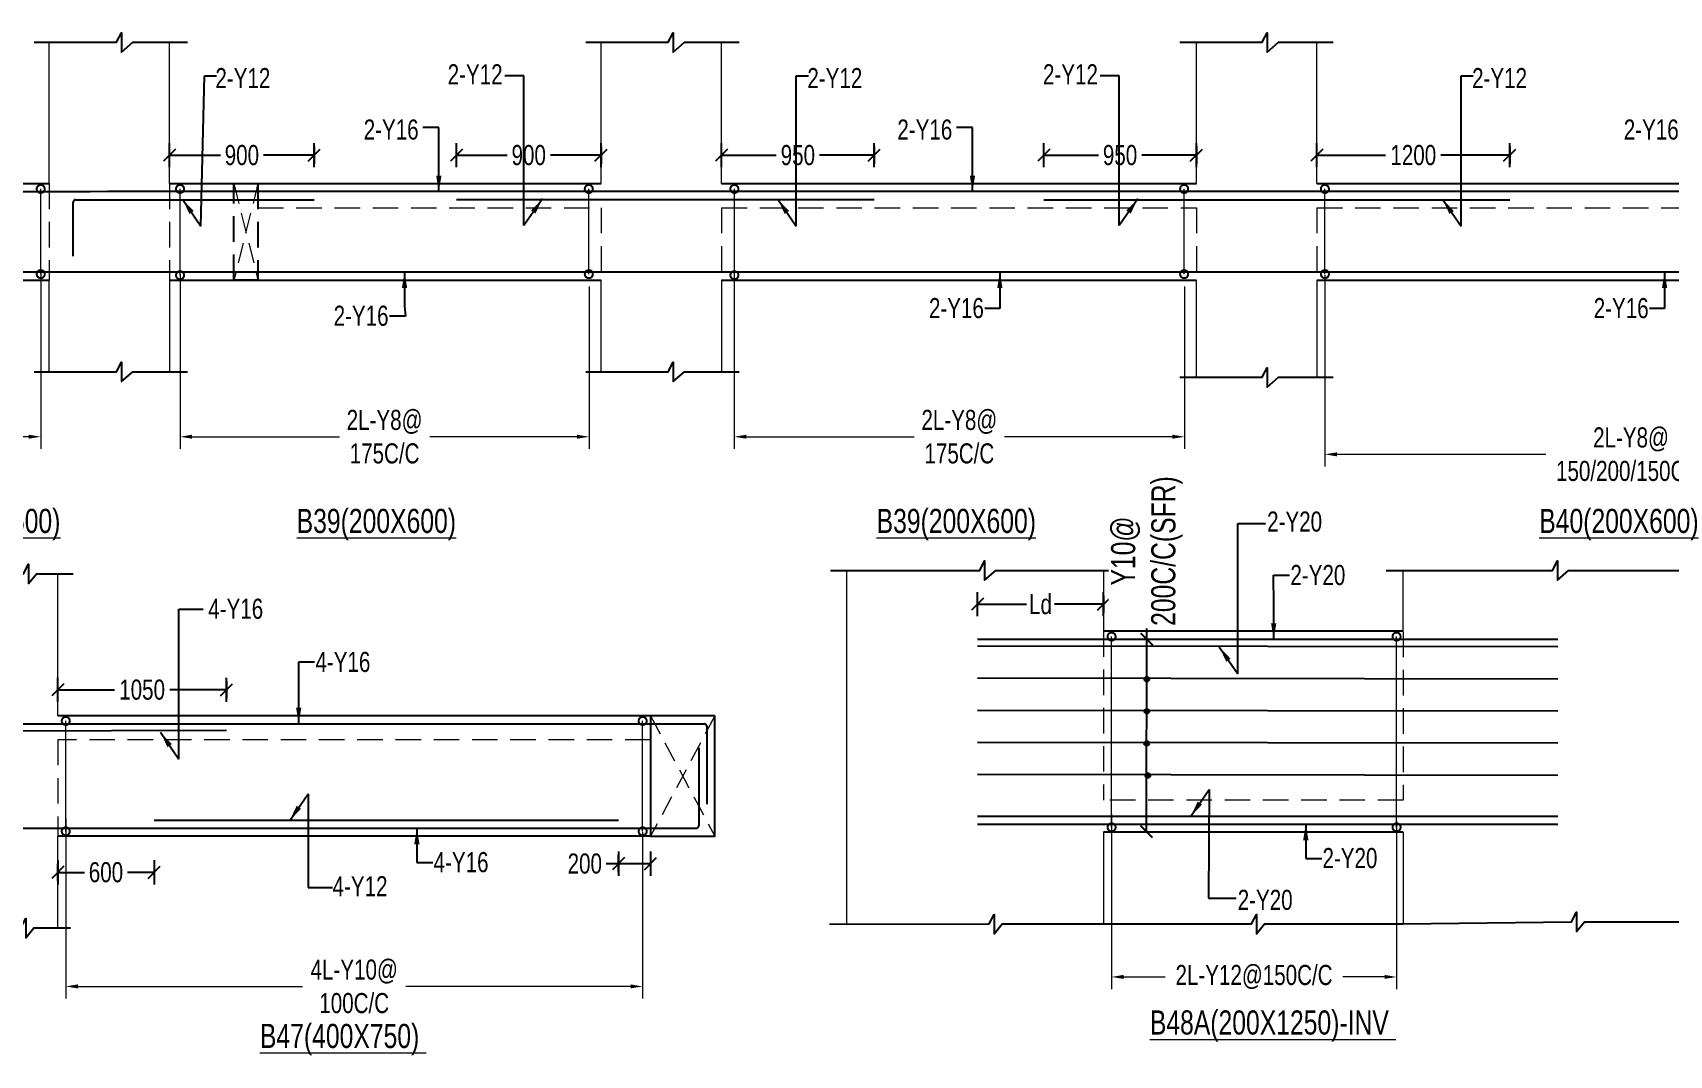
# Model space of a CAD drawing. Header units: millimetres. Extents: x 39642 to 122100, y 15829 to 56435.
# Drawn here: x 58030 to 68215, y 23231 to 29593 of the extents above; entities that cross this region are included whole.
import ezdxf

# ---------------------------------------------------------------- set-up
doc = ezdxf.new("R2010")
doc.units = ezdxf.units.MM
for name, pattern in [('CONTINOUS', [0]), ('CONTINU', [0]), ('HIDDEN', [9.525, 6.35, -3.175])]:
    doc.linetypes.add(name, pattern=pattern)
for name, color, linetype in [('-S-ARROW', 253, 'Continuous'), ('-S-DIM', 251, 'Continuous'), ('-S-MISC', 8, 'Continuous'), ('-STR-BEAM', 7, 'CONTINU'), ('-STR-REINF', 3, 'Continuous'), ('-STR-TEXT', 6, 'Continuous'), ('S- Structural', 5, 'Continuous'), ('S-TIES', 3, 'Continuous'), ('ST-HATCH', 251, 'Continuous')]:
    doc.layers.add(name, color=color, linetype=linetype)
for name, color, linetype, lineweight in [('-S-STIRUP', 11, 'Continuous', 9), ('-STR-COLUMN', 5, 'HIDDEN', 13), ('-STR-RF-DIM', 252, 'CONTINOUS', 20), ('S-BEAM-IDEN', 2, 'Continuous', 9), ('SEC TEXT', 9, 'Continuous', 18), ('SLAB LINE', 254, 'HIDDEN', 20)]:
    doc.layers.add(name, color=color, linetype=linetype, lineweight=lineweight)
doc.styles.add('BEAM-LS', font='romans.shx', dxfattribs={"width": 0.8})
doc.styles.add('Dim.s & Anno.(Misc.)', font='ARIALN.TTF')
doc.styles.add('EL', font='swisscl.ttf')
doc.styles.add('SOBHA', font='swisscl.ttf')
doc.styles.add('sobha.sed', font='swisscl.ttf')
doc.dimstyles.new('A-GFC-75', dxfattribs={"dimtxt": 150, "dimasz": 75, "dimexe": 75, "dimexo": 0, "dimgap": 0, "dimtad": 0, "dimdec": 0, "dimzin": 1, "dimdsep": 46, "dimtxsty": 'Dim.s & Anno.(Misc.)', "dimblk": 'ARCHTICK', "dimcen": 0, "dimdle": 75, "dimclrd": 8, "dimclre": 8, "dimclrt": 6, "dimazin": 2, "dimtfac": 1, "dimtdec": 0, "dimtmove": 0, "dimatfit": 3, "dimfxl": 1, "dimtfill": 1, "dimtolj": 1, "dimlwd": -1, "dimlwe": 9, "dimarcsym": 0})
doc.dimstyles.new('S-50', dxfattribs={"dimscale": 50, "dimtxt": 2.5, "dimasz": 1.25, "dimexe": 1, "dimexo": 1, "dimgap": 0.5, "dimtad": 1, "dimdec": 0, "dimrnd": 0.0005, "dimzin": 0, "dimdsep": 46, "dimtxsty": 'EL', "dimblk": 'ARCHTICK', "dimcen": 0.09, "dimdle": 1.5, "dimclrd": 251, "dimclre": 251, "dimclrt": 6, "dimadec": 0, "dimazin": 0, "dimtfac": 1, "dimtdec": 0, "dimtofl": 0, "dimtmove": 0, "dimatfit": 3, "dimfxl": 2, "dimtolj": 1, "dimtzin": 0, "dimlwd": -1, "dimlwe": -1, "dimarcsym": 0})
doc.dimstyles.new('S-DIM50', dxfattribs={"dimscale": 50, "dimtxt": 2.5, "dimasz": 1.5, "dimexe": 1.5, "dimexo": 1, "dimgap": 0.5, "dimtad": 0, "dimdec": 0, "dimzin": 0, "dimdsep": 46, "dimtxsty": 'SOBHA', "dimcen": 0.09, "dimclrd": 256, "dimclre": 256, "dimclrt": 6, "dimadec": 5, "dimazin": 0, "dimtfac": 1, "dimtdec": 0, "dimtofl": 0, "dimtmove": 0, "dimatfit": 3, "dimfxl": 0.18, "dimtolj": 1, "dimtzin": 0, "dimlwd": -1, "dimlwe": -1, "dimarcsym": 0})
doc.dimstyles.new('STIRUP', dxfattribs={"dimscale": 50, "dimtxt": 2.5, "dimasz": 2.2, "dimexe": 0, "dimexo": 0, "dimgap": 0.5, "dimtad": 0, "dimdec": 0, "dimzin": 0, "dimdsep": 46, "dimtxsty": 'BEAM-LS', "dimblk": 'DOTSMALL', "dimcen": 0.09, "dimclrd": 256, "dimclre": 256, "dimclrt": 256, "dimadec": 5, "dimazin": 0, "dimtfac": 1, "dimtdec": 0, "dimtofl": 0, "dimtmove": 0, "dimatfit": 3, "dimldrblk": 'DOTSMALL', "dimfxl": 0, "dimfxlon": 1, "dimtolj": 1, "dimtzin": 0, "dimlwd": -1, "dimlwe": -1, "dimarcsym": 0})

# ---------------------------------------------------------------- blocks, each defined once
blk = doc.blocks.new('_Oblique')
at = {"color": 0, "linetype": 'ByBlock', "lineweight": -2}
for p, q in [((-0.5, -0.5), (0.5, 0.5)), ((0, 0.71), (0, -0.71))]:
    blk.add_line(p, q, dxfattribs=at)
blk = doc.blocks.new('*D199')
at = {"layer": '-S-DIM', "transparency": 16777216}
for p, q in [((66022, 28756), (66022, 28906)), ((66022, 28831), (66450, 28831)), ((67222, 28831), (66794, 28831)), ((67222, 28756), (67222, 28906))]:
    blk.add_line(p, q, dxfattribs=at)
at = {"layer": '-S-DIM', "transparency": 16777216, "xscale": 75, "yscale": 75, "zscale": 75, "rotation": 180}
blk.add_blockref('_Oblique', (66022, 28831), dxfattribs=at)
at = {"layer": '-S-DIM', "transparency": 16777216, "xscale": 75, "yscale": 75, "zscale": 75}
blk.add_blockref('_Oblique', (67222, 28831), dxfattribs=at)
at = {"layer": '-S-DIM', "color": 6, "transparency": 16777216, "insert": (66622, 28831), "char_height": 125, "attachment_point": 5, "style": 'SOBHA'}
blk.add_mtext('\\A1;1200', dxfattribs=at)
blk = doc.blocks.new('_ArchTick')
at = {"color": 0, "linetype": 'ByBlock', "const_width": 0.15}
blk.add_lwpolyline([(-0.5, -0.5), (0.5, 0.5)], dxfattribs=at)
blk = doc.blocks.new('*D200')
at = {"layer": '-STR-RF-DIM', "transparency": 16777216}
for p, q in [((66072, 28085), (66072, 26895)), ((69882, 28091), (69882, 26895)), ((66147, 26970), (67447, 26970)), ((69807, 26970), (68507, 26970))]:
    blk.add_line(p, q, dxfattribs=at)
for points in [[(66147, 26982), (66147, 26957), (66072, 26970)], [(69807, 26982), (69807, 26957), (69882, 26970)]]:
    blk.add_solid(points, dxfattribs=at)
at = {"layer": '-STR-RF-DIM', "color": 6, "transparency": 16777216, "insert": (67977, 26970), "char_height": 125, "attachment_point": 5, "style": 'SOBHA'}
blk.add_mtext('\\A1;2L-Y8@\\P150/200/150C/C', dxfattribs=at)
blk = doc.blocks.new('*D201')
at = {"layer": '-S-DIM', "transparency": 16777216}
for p, q in [((64322, 28756), (64322, 28906)), ((64322, 28831), (64663, 28831)), ((65272, 28831), (64932, 28831)), ((65272, 28756), (65272, 28906))]:
    blk.add_line(p, q, dxfattribs=at)
at = {"layer": '-S-DIM', "transparency": 16777216, "xscale": 75, "yscale": 75, "zscale": 75, "rotation": 180}
blk.add_blockref('_Oblique', (64322, 28831), dxfattribs=at)
at = {"layer": '-S-DIM', "transparency": 16777216, "xscale": 75, "yscale": 75, "zscale": 75}
blk.add_blockref('_Oblique', (65272, 28831), dxfattribs=at)
at = {"layer": '-S-DIM', "color": 6, "transparency": 16777216, "insert": (64797, 28831), "char_height": 125, "attachment_point": 5, "style": 'SOBHA'}
blk.add_mtext('\\A1;950', dxfattribs=at)
blk = doc.blocks.new('*D202')
at = {"layer": '-S-DIM', "transparency": 16777216}
for p, q in [((62317, 28756), (62317, 28906)), ((62317, 28831), (62658, 28831)), ((63267, 28831), (62926, 28831)), ((63267, 28756), (63267, 28906))]:
    blk.add_line(p, q, dxfattribs=at)
at = {"layer": '-S-DIM', "transparency": 16777216, "xscale": 75, "yscale": 75, "zscale": 75, "rotation": 180}
blk.add_blockref('_Oblique', (62317, 28831), dxfattribs=at)
at = {"layer": '-S-DIM', "transparency": 16777216, "xscale": 75, "yscale": 75, "zscale": 75}
blk.add_blockref('_Oblique', (63267, 28831), dxfattribs=at)
at = {"layer": '-S-DIM', "color": 6, "transparency": 16777216, "insert": (62792, 28831), "char_height": 125, "attachment_point": 5, "style": 'SOBHA'}
blk.add_mtext('\\A1;950', dxfattribs=at)
blk = doc.blocks.new('_DotSmall')
at = {"color": 0, "linetype": 'ByBlock', "const_width": 0.5}
blk.add_lwpolyline([(-0.0625, 0, 1), (0.0625, 0, 1)], format="xyb", close=True, dxfattribs=at)
blk = doc.blocks.new('*D203')
at = {"layer": '-S-STIRUP', "ltscale": 100, "transparency": 16777216}
blk.add_line((62397, 28084), (62397, 28621), dxfattribs=at)
at = {"layer": '-S-STIRUP', "linetype": 'CONTINU', "ltscale": 100, "transparency": 16777216, "xscale": 100, "yscale": 100, "zscale": 100}
for p, rotation in [((62397, 28621), 90), ((62397, 28084), 270)]:
    blk.add_blockref('_DotSmall', p, dxfattribs=dict(at, rotation=rotation))
blk = doc.blocks.new('*D204')
at = {"layer": '-S-STIRUP', "ltscale": 100, "transparency": 16777216}
blk.add_line((65196, 28091), (65196, 28621), dxfattribs=at)
at = {"layer": '-S-STIRUP', "linetype": 'CONTINU', "ltscale": 100, "transparency": 16777216, "xscale": 100, "yscale": 100, "zscale": 100}
for p, rotation in [((65196, 28621), 90), ((65196, 28091), 270)]:
    blk.add_blockref('_DotSmall', p, dxfattribs=dict(at, rotation=rotation))
blk = doc.blocks.new('*D205')
at = {"layer": '-STR-RF-DIM', "transparency": 16777216}
for p, q in [((62396, 28091), (62396, 27004)), ((65198, 28015), (65198, 27004)), ((62471, 27079), (63515, 27079)), ((65123, 27079), (64078, 27079))]:
    blk.add_line(p, q, dxfattribs=at)
for points in [[(62471, 27092), (62471, 27067), (62396, 27079)], [(65123, 27092), (65123, 27067), (65198, 27079)]]:
    blk.add_solid(points, dxfattribs=at)
at = {"layer": '-STR-RF-DIM', "color": 6, "transparency": 16777216, "insert": (63797, 27079), "char_height": 125, "attachment_point": 5, "style": 'SOBHA'}
blk.add_mtext('\\A1;2L-Y8@\\P175C/C', dxfattribs=at)
blk = doc.blocks.new('*D206')
at = {"layer": '-S-DIM', "transparency": 16777216}
for p, q in [((60667, 28756), (60667, 28906)), ((60667, 28831), (60983, 28831)), ((61567, 28831), (61252, 28831)), ((61567, 28756), (61567, 28906))]:
    blk.add_line(p, q, dxfattribs=at)
at = {"layer": '-S-DIM', "transparency": 16777216, "xscale": 75, "yscale": 75, "zscale": 75, "rotation": 180}
blk.add_blockref('_Oblique', (60667, 28831), dxfattribs=at)
at = {"layer": '-S-DIM', "transparency": 16777216, "xscale": 75, "yscale": 75, "zscale": 75}
blk.add_blockref('_Oblique', (61567, 28831), dxfattribs=at)
at = {"layer": '-S-DIM', "color": 6, "transparency": 16777216, "insert": (61117, 28831), "char_height": 125, "attachment_point": 5, "style": 'SOBHA'}
blk.add_mtext('\\A1;900', dxfattribs=at)
blk = doc.blocks.new('*D207')
at = {"layer": '-S-STIRUP', "ltscale": 100, "transparency": 16777216}
blk.add_line((58947, 28084), (58947, 28621), dxfattribs=at)
at = {"layer": '-S-STIRUP', "linetype": 'CONTINU', "ltscale": 100, "transparency": 16777216, "xscale": 100, "yscale": 100, "zscale": 100}
for p, rotation in [((58947, 28621), 90), ((58947, 28084), 270)]:
    blk.add_blockref('_DotSmall', p, dxfattribs=dict(at, rotation=rotation))
blk = doc.blocks.new('*D208')
at = {"layer": '-S-STIRUP', "ltscale": 100, "transparency": 16777216}
blk.add_line((61491, 28091), (61491, 28621), dxfattribs=at)
at = {"layer": '-S-STIRUP', "linetype": 'CONTINU', "ltscale": 100, "transparency": 16777216, "xscale": 100, "yscale": 100, "zscale": 100}
for p, rotation in [((61491, 28621), 90), ((61491, 28091), 270)]:
    blk.add_blockref('_DotSmall', p, dxfattribs=dict(at, rotation=rotation))
blk = doc.blocks.new('*D209')
at = {"layer": '-STR-RF-DIM', "transparency": 16777216}
for p, q in [((58947, 28091), (58947, 27004)), ((61493, 28015), (61493, 27004)), ((59022, 27079), (59939, 27079)), ((61418, 27079), (60502, 27079))]:
    blk.add_line(p, q, dxfattribs=at)
for points in [[(59022, 27092), (59022, 27067), (58947, 27079)], [(61418, 27092), (61418, 27067), (61493, 27079)]]:
    blk.add_solid(points, dxfattribs=at)
at = {"layer": '-STR-RF-DIM', "color": 6, "transparency": 16777216, "insert": (60220, 27079), "char_height": 125, "attachment_point": 5, "style": 'SOBHA'}
blk.add_mtext('\\A1;2L-Y8@\\P175C/C', dxfattribs=at)
blk = doc.blocks.new('*D210')
at = {"layer": '-S-DIM', "transparency": 16777216}
for p, q in [((58882, 28756), (58882, 28906)), ((58882, 28831), (59198, 28831)), ((59782, 28831), (59466, 28831)), ((59782, 28756), (59782, 28906))]:
    blk.add_line(p, q, dxfattribs=at)
at = {"layer": '-S-DIM', "transparency": 16777216, "xscale": 75, "yscale": 75, "zscale": 75, "rotation": 180}
blk.add_blockref('_Oblique', (58882, 28831), dxfattribs=at)
at = {"layer": '-S-DIM', "transparency": 16777216, "xscale": 75, "yscale": 75, "zscale": 75}
blk.add_blockref('_Oblique', (59782, 28831), dxfattribs=at)
at = {"layer": '-S-DIM', "color": 6, "transparency": 16777216, "insert": (59332, 28831), "char_height": 125, "attachment_point": 5, "style": 'SOBHA'}
blk.add_mtext('\\A1;900', dxfattribs=at)
blk = doc.blocks.new('*D214')
at = {"layer": '-S-STIRUP', "ltscale": 100, "transparency": 16777216}
blk.add_line((58080, 28091), (58080, 28621), dxfattribs=at)
at = {"layer": '-S-STIRUP', "linetype": 'CONTINU', "ltscale": 100, "transparency": 16777216, "xscale": 100, "yscale": 100, "zscale": 100}
for p, rotation in [((58080, 28621), 90), ((58080, 28091), 270)]:
    blk.add_blockref('_DotSmall', p, dxfattribs=dict(at, rotation=rotation))
blk = doc.blocks.new('*D216')
at = {"layer": '-STR-RF-DIM', "transparency": 16777216}
for p, q in [((57824, 28104), (57824, 27004)), ((58080, 28104), (58080, 27004)), ((57824, 27079), (57541, 27079)), ((58005, 27079), (57899, 27079))]:
    blk.add_line(p, q, dxfattribs=at)
for points in [[(57899, 27092), (57899, 27067), (57824, 27079)], [(58005, 27092), (58005, 27067), (58080, 27079)]]:
    blk.add_solid(points, dxfattribs=at)
at = {"layer": '-STR-RF-DIM', "color": 6, "transparency": 16777216, "insert": (57260, 27079), "char_height": 125, "attachment_point": 5, "style": 'SOBHA'}
blk.add_mtext('\\A1;2L-Y8@\\P100C/C', dxfattribs=at)
blk = doc.blocks.new('*D218')
at = {"layer": '-S-STIRUP', "ltscale": 100, "transparency": 16777216}
blk.add_line((66072, 28091), (66072, 28621), dxfattribs=at)
at = {"layer": '-S-STIRUP', "linetype": 'CONTINU', "ltscale": 100, "transparency": 16777216, "xscale": 100, "yscale": 100, "zscale": 100}
for p, rotation in [((66072, 28621), 90), ((66072, 28091), 270)]:
    blk.add_blockref('_DotSmall', p, dxfattribs=dict(at, rotation=rotation))
blk = doc.blocks.new('*D229')
at = {"layer": '-S-DIM', "transparency": 16777216}
for p, q in [((58186, 25430), (58186, 25580)), ((59236, 25430), (59236, 25580)), ((58186, 25505), (58539, 25505)), ((59236, 25505), (58883, 25505))]:
    blk.add_line(p, q, dxfattribs=at)
at = {"layer": '-S-DIM', "transparency": 16777216, "xscale": 75, "yscale": 75, "zscale": 75, "rotation": 180}
blk.add_blockref('_Oblique', (58186, 25505), dxfattribs=at)
at = {"layer": '-S-DIM', "transparency": 16777216, "xscale": 75, "yscale": 75, "zscale": 75}
blk.add_blockref('_Oblique', (59236, 25505), dxfattribs=at)
at = {"layer": '-S-DIM', "color": 6, "transparency": 16777216, "insert": (58711, 25505), "char_height": 125, "attachment_point": 5, "style": 'SOBHA'}
blk.add_mtext('\\A1;1050', dxfattribs=at)
blk = doc.blocks.new('*D230')
at = {"layer": '-S-STIRUP', "ltscale": 100, "transparency": 16777216}
blk.add_line((58236, 24624), (58236, 25311), dxfattribs=at)
at = {"layer": '-S-STIRUP', "linetype": 'CONTINU', "ltscale": 100, "transparency": 16777216, "xscale": 100, "yscale": 100, "zscale": 100}
for p, rotation in [((58236, 25311), 90), ((58236, 24624), 270)]:
    blk.add_blockref('_DotSmall', p, dxfattribs=dict(at, rotation=rotation))
blk = doc.blocks.new('*D231')
at = {"layer": '-STR-RF-DIM', "transparency": 16777216}
for p, q in [((58236, 24705), (58236, 23584)), ((61826, 24618), (61826, 23584)), ((58311, 23659), (59709, 23659)), ((61751, 23659), (60352, 23659))]:
    blk.add_line(p, q, dxfattribs=at)
for points in [[(58311, 23672), (58311, 23647), (58236, 23659)], [(61751, 23672), (61751, 23647), (61826, 23659)]]:
    blk.add_solid(points, dxfattribs=at)
at = {"layer": '-STR-RF-DIM', "color": 6, "transparency": 16777216, "insert": (60031, 23659), "char_height": 125, "attachment_point": 5, "style": 'SOBHA'}
blk.add_mtext('\\A1;4L-Y10@\\P100C/C', dxfattribs=at)
blk = doc.blocks.new('*D232')
at = {"layer": '-S-STIRUP', "ltscale": 100, "transparency": 16777216}
blk.add_line((61826, 24624), (61826, 25311), dxfattribs=at)
at = {"layer": '-S-STIRUP', "linetype": 'CONTINU', "ltscale": 100, "transparency": 16777216, "xscale": 100, "yscale": 100, "zscale": 100}
for p, rotation in [((61826, 25311), 90), ((61826, 24624), 270)]:
    blk.add_blockref('_DotSmall', p, dxfattribs=dict(at, rotation=rotation))
blk = doc.blocks.new('*D235')
at = {"layer": '-S-DIM', "transparency": 16777216}
for p, q in [((58186, 24444), (58186, 24294)), ((58786, 24444), (58786, 24294)), ((58186, 24369), (58352, 24369)), ((58786, 24369), (58620, 24369))]:
    blk.add_line(p, q, dxfattribs=at)
at = {"layer": '-S-DIM', "transparency": 16777216, "xscale": 75, "yscale": 75, "zscale": 75, "rotation": 180}
blk.add_blockref('_Oblique', (58186, 24369), dxfattribs=at)
at = {"layer": '-S-DIM', "transparency": 16777216, "xscale": 75, "yscale": 75, "zscale": 75}
blk.add_blockref('_Oblique', (58786, 24369), dxfattribs=at)
at = {"layer": '-S-DIM', "color": 6, "transparency": 16777216, "insert": (58486, 24369), "char_height": 125, "attachment_point": 5, "style": 'SOBHA'}
blk.add_mtext('\\A1;600', dxfattribs=at)
blk = doc.blocks.new('*D236')
at = {"layer": '-S-DIM', "transparency": 16777216}
for p, q in [((61675, 24498), (61675, 24348)), ((61875, 24498), (61875, 24348)), ((61675, 24423), (61600, 24423)), ((61875, 24423), (61675, 24423))]:
    blk.add_line(p, q, dxfattribs=at)
at = {"layer": '-S-DIM', "transparency": 16777216, "xscale": 75, "yscale": 75, "zscale": 75, "rotation": 180}
blk.add_blockref('_Oblique', (61675, 24423), dxfattribs=at)
at = {"layer": '-S-DIM', "transparency": 16777216, "xscale": 75, "yscale": 75, "zscale": 75}
blk.add_blockref('_Oblique', (61875, 24423), dxfattribs=at)
at = {"layer": '-S-DIM', "color": 6, "transparency": 16777216, "insert": (61466, 24423), "char_height": 125, "attachment_point": 5, "style": 'SOBHA'}
blk.add_mtext('\\A1;200', dxfattribs=at)
blk = doc.blocks.new('*D237')
at = {"layer": '-S-STIRUP', "ltscale": 100, "transparency": 16777216}
blk.add_line((66518, 24649), (66518, 25836), dxfattribs=at)
at = {"layer": '-S-STIRUP', "linetype": 'CONTINU', "ltscale": 100, "transparency": 16777216, "xscale": 100, "yscale": 100, "zscale": 100}
for p, rotation in [((66518, 25836), 90), ((66518, 24649), 270)]:
    blk.add_blockref('_DotSmall', p, dxfattribs=dict(at, rotation=rotation))
blk = doc.blocks.new('*D238')
at = {"layer": '-STR-RF-DIM', "transparency": 16777216}
for p, q in [((64744, 24730), (64744, 23643)), ((66518, 24685), (66518, 23643)), ((64819, 23718), (65078, 23718)), ((66443, 23718), (66184, 23718))]:
    blk.add_line(p, q, dxfattribs=at)
for points in [[(64819, 23731), (64819, 23706), (64744, 23718)], [(66443, 23731), (66443, 23706), (66518, 23718)]]:
    blk.add_solid(points, dxfattribs=at)
at = {"layer": '-STR-RF-DIM', "color": 6, "transparency": 16777216, "insert": (65631, 23718), "char_height": 125, "attachment_point": 5, "style": 'SOBHA'}
blk.add_mtext('\\A1;2L-Y12@150C/C', dxfattribs=at)
blk = doc.blocks.new('*D239')
at = {"layer": '-S-DIM', "transparency": 16777216}
for p, q in [((63910, 25962), (63910, 26112)), ((64695, 25962), (64695, 26112)), ((63910, 26037), (64215, 26037)), ((64695, 26037), (64390, 26037))]:
    blk.add_line(p, q, dxfattribs=at)
at = {"layer": '-S-DIM', "transparency": 16777216, "xscale": 75, "yscale": 75, "zscale": 75, "rotation": 180}
blk.add_blockref('_Oblique', (63910, 26037), dxfattribs=at)
at = {"layer": '-S-DIM', "transparency": 16777216, "xscale": 75, "yscale": 75, "zscale": 75}
blk.add_blockref('_Oblique', (64695, 26037), dxfattribs=at)
at = {"layer": '-S-DIM', "color": 6, "transparency": 16777216, "insert": (64302, 26037), "char_height": 125, "width": 381.83, "attachment_point": 5, "style": 'SOBHA'}
blk.add_mtext('\\A1;Ld', dxfattribs=at)
blk = doc.blocks.new('*D304')
at = {"layer": 'S- Structural', "color": 8, "ltscale": 20, "transparency": 16777216}
for p in [(64962, 24622), (64963, 25819)]:
    blk.add_line(p, (64964, 25894), dxfattribs=at)
at = {"layer": 'S- Structural', "color": 8, "linetype": 'HIDDEN', "lineweight": 9, "ltscale": 20, "transparency": 16777216}
for p, q in [((64798, 25819), (65038, 25819)), ((64796, 24623), (65037, 24622))]:
    blk.add_line(p, q, dxfattribs=at)
at = {"layer": 'S- Structural', "color": 8, "ltscale": 20, "transparency": 16777216, "xscale": 75, "yscale": 75, "zscale": 75}
for p, rotation in [((64963, 25819), 89.92025195327547), ((64962, 24622), 269.9202519532755)]:
    blk.add_blockref('_ArchTick', p, dxfattribs=dict(at, rotation=rotation))
at = {"layer": 'S- Structural', "color": 6, "ltscale": 20, "transparency": 16777216, "insert": (64964, 26368), "char_height": 150, "attachment_point": 5, "rotation": 89.9203, "style": 'Dim.s & Anno.(Misc.)', "bg_fill": 3, "box_fill_scale": 1.1, "bg_fill_color": 9, "bg_fill_true_color": 13158600, "bg_fill_transparency": 0}
blk.add_mtext('\\A1;{\\fSwis721 LtCn BT|b0|i0|c0|p34;Y10@\\P200C/C(SFR)}', dxfattribs=at)

msp = doc.modelspace()

# ---------------------------------------------------------------- linework, layer by layer
at = {"layer": '-S-MISC', "linetype": 'ByBlock', "ltscale": 1000, "elevation": 0}
for points in [[(58038.6, 29533.2), (58551.1, 29533.2), (58582, 29592.8), (58582, 29472.7), (58652.4, 29533.2), (58993.2, 29533.2)], [(61471.8, 29533.2), (61984.3, 29533.2), (62015.2, 29592.8), (62015.2, 29472.7), (62085.6, 29533.2), (62426.4, 29533.2)], [(65169.7, 29533.2), (65682.2, 29533.2), (65713.1, 29592.8), (65713.1, 29472.7), (65783.5, 29533.2), (66124.3, 29533.2)], [(58038.6, 27483.2), (58551.1, 27483.2), (58582, 27542.8), (58582, 27422.7), (58652.4, 27483.2), (58993.2, 27483.2)], [(61471.8, 27483.2), (61984.3, 27483.2), (62015.2, 27542.8), (62015.2, 27422.7), (62085.6, 27483.2), (62426.4, 27483.2)], [(65169.7, 27449), (65682.2, 27449), (65713.1, 27508.7), (65713.1, 27388.5), (65783.5, 27449), (66124.3, 27449)], [(62994.3, 26247.9), (63923.5, 26247.9), (63954.4, 26307.6), (63954.4, 26187.4), (64024.7, 26247.9), (64812.6, 26247.9)], [(66453.4, 26247.9), (67487.7, 26247.9), (67518.6, 26307.6), (67518.6, 26187.4), (67588.9, 26247.9), (68717, 26247.9)], [(62989.4, 24046.1), (63983.3, 24047.9), (64014.2, 24107.6), (64014.2, 23987.4), (64064.1, 24047.9), (64744.4, 24047.9)], [(64744.4, 24047.9), (65614.9, 24047.9), (65645.8, 24107.6), (65645.8, 23987.4), (65695.6, 24047.9), (66559.5, 24047.9)], [(66559.5, 24047.9), (67607.6, 24061.1), (67638.5, 24120.7), (67638.5, 24000.6), (67688.4, 24061.1), (68668.4, 24061.1)]]:
    msp.add_lwpolyline(points, dxfattribs=at)
at = {"layer": '-S-MISC', "linetype": 'ByBlock', "ltscale": 1000}
for points in [[(57740.3, 26226.6), (57972.9, 26226.7), (58003.8, 26286.4), (58003.8, 26166.2), (58053.6, 26226.7), (58282.7, 26226.7)], [(57723.6, 24023), (57956.2, 24023.1), (57987, 24082.7), (57987, 23962.6), (58036.9, 24023.1), (58266, 24023.1)]]:
    msp.add_lwpolyline(points, dxfattribs=at)
at = {"layer": '-S-STIRUP', "ltscale": 100}
msp.add_line((64744.4, 24649.1, 178586.6), (64744.4, 25835.8, 178586.6), dxfattribs=at)
at = {"layer": '-STR-BEAM'}
for p, q in [((57773.2, 28654.1, 0), (58132.1, 28654.1, 0)), ((58882.1, 28654.1, 0), (61567.1, 28654.1, 0)), ((62317.1, 28654.1, 0), (65272.1, 28654.1, 0)), ((66022.1, 28654.1, 0), (69932.1, 28654.1, 0)), ((57773.2, 28054.1, 0), (58132.1, 28054.1, 0)), ((58882.1, 28054.1, 0), (61567.1, 28054.1, 0)), ((62317.1, 28054.1, 0), (65272.1, 28054.1, 0)), ((66022.1, 28054.1, 0), (69932.1, 28054.1, 0)), ((66559.5, 25868.9, 0), (64694.5, 25868.9, 0)), ((61875.5, 25343.6, 0), (58186, 25343.6, 0)), ((61875.5, 24593.6, 0), (58186, 24593.6, 0)), ((66559.5, 24618.9, 0), (64694.5, 24618.9, 0))]:
    msp.add_line(p, q, dxfattribs=at)
at = {"layer": '-STR-BEAM', "linetype": 'HIDDEN', "ltscale": 25, "elevation": 0}
msp.add_lwpolyline([(59282.1, 28654), (59432.1, 28654.1), (59432.1, 28054.1), (59282.1, 28054.1), (59282.1, 28654)], dxfattribs=at)
at = {"layer": '-STR-BEAM', "elevation": 0}
msp.add_lwpolyline([(62275.3, 25343.6), (61875.4, 25343.6), (61875.4, 24593.6), (62275.3, 24593.6), (62275.3, 25343.6)], dxfattribs=at)
at = {"layer": '-STR-COLUMN', "linetype": 'Continuous', "ltscale": 10}
for p, q in [((58132.1, 28654.1, 0), (58132.1, 29533.2, 0)), ((58882.1, 28654.1, 0), (58882.1, 29533.2, 0)), ((61567.1, 28654.1, 0), (61567.1, 29533.2, 0)), ((62317.1, 28654.1, 0), (62317.1, 29533.2, 0)), ((65272.1, 28654.1, 0), (65272.1, 29533.2, 0)), ((66022.1, 28654.1, 0), (66022.1, 29533.2, 0)), ((58132.1, 27483.2, 0), (58132.1, 28054.1, 0)), ((58882.1, 28054.1, 0), (58882.1, 27483.2, 0)), ((61567.1, 27483.2, 0), (61567.1, 28054.1, 0)), ((62317.1, 28054.1, 0), (62317.1, 27483.2, 0)), ((65272.1, 27449, 0), (65272.1, 28054.1, 0)), ((66022.1, 28054.1, 0), (66022.1, 27449, 0)), ((58186, 25343.6, 0), (58186, 26223.6, 0)), ((63094.5, 26247.9, 0), (63094.5, 24047.9, 0)), ((64694.5, 26247.9, 0), (64694.5, 25868.9, 0)), ((66559.5, 25866.1, 0), (66559.5, 26247.9, 0)), ((58186, 24022.7), (58186, 24593.6, 0)), ((64694.5, 24618.9, 0), (64694.5, 24047.9, 0)), ((66559.5, 24618.9, 0), (66559.5, 24047.9, 0))]:
    msp.add_line(p, q, dxfattribs=at)
at = {"layer": '-STR-REINF', "ltscale": 10}
for p, q in [((58282.1, 28203, 0), (58282.1, 28538.6, 0)), ((58297.1, 28553.6, 0), (59782, 28553.6, 0)), ((63267, 28553.6, 0), (60667.1, 28553.6, 0)), ((64322.1, 28553.6, 0), (67222.1, 28553.6, 0)), ((70682.1, 28104.1, 0), (57726.8, 28104.1, 0)), ((63910.1, 25818.9, 0), (67521.9, 25818.9, 0)), ((67521.9, 25771.8, 0), (63910.1, 25776.8, 0)), ((54251.9, 25293.6, 0), (62210.4, 25293.6, 0)), ((62225.3, 25278.6, 0), (62225.3, 24792.9, 0)), ((56885.6, 25246.5, 0), (59236, 25253.6, 0)), ((62175.3, 25144.2, 0), (62175.3, 24658.6, 0)), ((58786, 24693.6, 0), (61675.4, 24693.6, 0)), ((63910.1, 24718.9, 0), (67521.9, 24718.9, 0)), ((63910.1, 24668.9, 0), (67521.9, 24668.9, 0)), ((54301.9, 24643.6, 0), (62160.3, 24643.6, 0))]:
    msp.add_line(p, q, dxfattribs=at)
at = {"layer": '-STR-REINF', "color": 4, "ltscale": 10}
for p, q in [((67521.6, 25571.8, 0), (63909.8, 25576.8, 0)), ((67521.3, 25371.8, 0), (63909.5, 25376.8, 0)), ((67521, 25171.8, 0), (63909.2, 25176.8, 0)), ((67520.8, 24971.8, 0), (63909, 24976.8, 0))]:
    msp.add_line(p, q, dxfattribs=at)
at = {"layer": '-STR-REINF', "ltscale": 10}
for centre, start, end in [((58297.1, 28538.6, 0), 90, 180), ((62210.3, 25278.6, 0), 0, 90), ((62160.3, 24658.6, 0), 270, 0)]:
    msp.add_arc(centre, 15, start, end, dxfattribs=at)
msp.add_rational_spline([(78187.1, 28083, 0), (78187.1, 28421.3, 0), (78187.1, 28589.1, 0), (78187.1, 28604.1, 0), (78172.1, 28604.1, 0), (75816.5, 28604.1, 0), (57677.1, 28604.1, 0), (57662.1, 28604.1, 0), (57662.1, 28589.1, 0), (57662.1, 28421.3, 0), (57662.1, 28063.7, 0)], [1, 1, 1, 0.707106781187, 1, 1, 1, 0.707106781187, 1, 1, 1], degree=2, knots=[0, 0, 0, 1, 1, 2.5707963, 2.5707963, 3.5707963, 3.5707963, 5.1415927, 5.1415927, 6.1415927, 6.1415927, 6.1415927], dxfattribs=at)
at = {"layer": 'S-BEAM-IDEN', "color": 9, "linetype": 'HIDDEN', "ltscale": 20}
for p, q in [((59432.1, 28654.1, 0), (59282.1, 28054.1, 0)), ((59282.1, 28654.1), (59432.1, 28054.1, 0)), ((61875.4, 25343.6, 0), (62275.3, 24593.6, 0)), ((62275.3, 25343.6, 0), (61875.4, 24593.6, 0))]:
    msp.add_line(p, q, dxfattribs=at)
at = {"layer": 'SLAB LINE', "linetype": 'HIDDEN', "ltscale": 25}
for p, q in [((58132.1, 28654.1, 0), (58132.1, 28054.1, 0)), ((58882.1, 28654.1, 0), (58882.1, 28054.1, 0)), ((59432.1, 28504.1, 0), (61567.1, 28504.1, 0)), ((61567.1, 28504.1, 0), (61567.1, 28054.1, 0)), ((62317.1, 28504.1, 0), (65272.1, 28504.1, 0)), ((62317.1, 28504.1, 0), (62317.1, 28054.1, 0)), ((65272.1, 28504.1, 0), (65272.1, 28054.1, 0)), ((66022.1, 28504.1, 0), (69932.1, 28504.1, 0)), ((66022.1, 28504.1, 0), (66022.1, 28054.1, 0)), ((64694.5, 25868.9, 0), (64694.5, 24818.9, 0)), ((66559.5, 25866.1, 0), (66559.5, 24818.9, 0)), ((58186, 25193.6, 0), (58186, 24593.6)), ((61875.4, 25193.6, 0), (58186, 25193.6, 0)), ((66559.5, 24818.9, 0), (64694.5, 24818.9, 0))]:
    msp.add_line(p, q, dxfattribs=at)

# ---------------------------------------------------------------- block references
at = {"layer": '-S-STIRUP', "linetype": 'CONTINU', "ltscale": 100, "xscale": 100, "yscale": 100, "zscale": 100}
for p, rotation in [((64744.4, 25835.8, 178586.6), 90), ((64744.4, 24649.1, 178586.6), 270)]:
    msp.add_blockref('_DotSmall', p, dxfattribs=dict(at, rotation=rotation))

# ---------------------------------------------------------------- texts
at = {"layer": '-STR-TEXT', "color": 6, "char_height": 125, "style": 'SOBHA'}
for s, insert, attachment_point in [('\\A1;2-Y12', (59167.1, 29248.1, 0), 7), ('\\A1;2-Y12', (60954.5, 29271.7, 178586.6), 9), ('\\A1;2-Y12', (62851.1, 29248.1, 0), 7), ('\\A1;2-Y12', (64659.5, 29271.7, 178586.6), 9), ('\\A1;2-Y12', (66988.1, 29248.1, 0), 7), ('\\A1;2-Y16', (60431.9, 29053.1, 0), 3), ('\\A1;2-Y16', (63753, 29053.1, 0), 3), ('\\A1;2-Y16', (68273.9, 29053.1, 0), 3), ('\\A1;2-Y20', (66054.4, 26487.2, 178586.6), 9), ('\\A1;2-Y20', (65857.3, 26281.4, 0), 1), ('\\A1;4-Y16', (59789.6, 25740.7, 0), 1), ('\\A1;2-Y20', (65871.1, 24260.3, 178586.6), 3)]:
    msp.add_mtext(s, dxfattribs=dict(at, insert=insert, attachment_point=attachment_point))
for s, insert, width, attachment_point in [('\\A1;2-Y16', (63949.7, 27815.4, 0), 696.385, 9), ('\\A1;2-Y16', (68086.8, 27815.4, 0), 696.385, 9), ('\\A1;2-Y16', (60244.7, 27767.9, 0), 696.385, 9), ('\\A1;4-Y16', (59122.7, 25944.9, 0), 354.767, 7), ('\\A1;4-Y16', (60525.1, 24368.3, 0), 281.386, 7), ('\\A1;\\pxt2;2-Y20', (66056.9, 24393.6, 0), 281.386, 7), ('\\A1;4-Y12', (59896.3, 24220.1, 178586.6), 281.386, 7)]:
    msp.add_mtext(s, dxfattribs=dict(at, insert=insert, width=width, attachment_point=attachment_point))
at = {"layer": 'SEC TEXT', "color": 1, "linetype": 'ByBlock', "style": 'sobha.sed'}
for s, rotation, p in [('%%UB39A(200X600)', 0.01072, (57108.4, 26480.3, 0)), ('%%UB39(200X600)', 0.01072, (59673.1, 26480.3, 0)), ('%%UB39(200X600)', 0.01072, (63282.4, 26480.3, 0)), ('%%UB40(200X600)', 0.01072, (67406.1, 26480.3, 0)), ('%%UB47(400X750) ', 359.98928, (59444.4, 23276.3, 178586.6)), ('%%UB48A(200X1250)-INV ', 359.98928, (64982.7, 23360, 0))]:
    msp.add_text(s, height=150, rotation=rotation, dxfattribs=at).set_placement(p)

# ---------------------------------------------------------------- dimensions: what is measured, and where the dimension line sits
at = {"layer": '-S-DIM'}
for base, p1, p2, picture, middle in [((59782, 28831.1, 0), (58882.1, 28654.1, 0), (59782, 28553.6, 0), '*D210', (59332.1, 28831.1, 0)), ((63267, 28831.1, 0), (62317.1, 28654.1, 0), (63267, 28553.6, 0), '*D202', (62792.1, 28831.1, 0)), ((59236, 25505.2), (58186, 25343.6), (59236, 25253.6, 0), '*D229', (58711, 25505.2)), ((58786, 24368.8, 0), (58186, 24593.6), (58786, 24693.6, 0), '*D235', (58486, 24368.8, 0)), ((61675.4, 24422.8, 0), (61875.5, 24593.6, 0), (61675.4, 24693.6, 0), '*D236', (61466.2, 24422.8, 0))]:
    dim = msp.add_linear_dim(base=base, p1=p1, p2=p2, dimstyle='S-DIM50', override={"dimscale": 1, "dimtxt": 125, "dimasz": 75, "dimexe": 75, "dimexo": 0, "dimgap": 25, "dimblk1": 'Oblique', "dimblk2": 'Oblique', "dimsah": 1, "dimcen": 4.5, "dimfxl": 75, "dimfxlon": 1}, dxfattribs=at)
    dim.commit()
    dim.dimension.update_dxf_attribs({"geometry": picture, "text_midpoint": middle})
for base, p1, p2, picture, middle in [((60667.1, 28831.1, 0), (61567.1, 28654.1, 0), (60667.1, 28553.6, 0), '*D206', (61117.1, 28831.1, 0)), ((64322.1, 28831.1, 0), (65272.1, 28654.1, 0), (64322.1, 28553.6, 0), '*D201', (64797.1, 28831.1, 0)), ((66022.1, 28831.1, 0), (67222.1, 28553.6, 0), (66022.1, 28654.1, 0), '*D199', (66622.1, 28831.1, 0))]:
    dim = msp.add_linear_dim(base=base, p1=p1, p2=p2, angle=180, dimstyle='S-DIM50', override={"dimscale": 1, "dimtxt": 125, "dimasz": 75, "dimexe": 75, "dimexo": 0, "dimgap": 25, "dimblk1": 'Oblique', "dimblk2": 'Oblique', "dimsah": 1, "dimcen": 4.5, "dimfxl": 75, "dimfxlon": 1}, dxfattribs=at)
    dim.commit()
    dim.dimension.update_dxf_attribs({"geometry": picture, "text_midpoint": middle})
dim = msp.add_linear_dim(base=(63910.1, 26036.8, 0), p1=(64694.5, 25868.9, 0), p2=(63910.1, 25818.9, 0), angle=180, text='Ld', dimstyle='S-DIM50', override={"dimscale": 1, "dimtxt": 125, "dimasz": 75, "dimexe": 75, "dimexo": 0, "dimgap": 25, "dimblk1": 'Oblique', "dimblk2": 'Oblique', "dimsah": 1, "dimcen": 4.5, "dimfxl": 75, "dimfxlon": 1}, dxfattribs=at)
dim.commit()
dim.dimension.update_dxf_attribs({"geometry": '*D239', "text_midpoint": (64302.3, 26036.8, 0)})
at = {"layer": '-S-STIRUP', "linetype": 'CONTINU', "ltscale": 100}
for base, p1, p2, picture, middle in [((58079.6, 28621.1, 178586.6), (58079.6, 28091.2, 178586.6), (58079.6, 28621.1, 178586.6), '*D214', (58079.6, 28356.1, 178586.6)), ((61491, 28621.1, 178586.6), (61491, 28091.2, 178586.6), (61491, 28621.1, 178586.6), '*D208', (61491, 28356.1, 178586.6)), ((62397.1, 28621.1, 0), (62397.1, 28084.4, 0), (62397.1, 28621.1, 0), '*D203', (62397.1, 28352.7, 0)), ((65196, 28621.1, 178586.6), (65196, 28091.2, 178586.6), (65196, 28621.1, 178586.6), '*D204', (65196, 28356.1, 178586.6)), ((66072.1, 28621.1, 0), (66072.1, 28091.2, 0), (66072.1, 28621.1, 0), '*D218', (66072.1, 28356.1, 0)), ((66517.7, 25835.8, 178586.6), (66517.7, 24649.1, 178586.6), (66517.7, 25835.8, 178586.6), '*D237', (66517.7, 25242.5, 178586.6)), ((58235.9, 25310.6, 178586.6), (58235.9, 24623.9, 178586.6), (58235.9, 25310.6, 178586.6), '*D230', (58235.9, 24967.2, 178586.6)), ((61825.6, 25310.6, 178586.6), (61825.6, 24623.9, 178586.6), (61825.6, 25310.6, 178586.6), '*D232', (61825.6, 24967.2, 178586.6))]:
    dim = msp.add_linear_dim(base=base, p1=p1, p2=p2, angle=90, text=' ', dimstyle='STIRUP', override={"dimasz": 2}, dxfattribs=at)
    dim.commit()
    dim.dimension.update_dxf_attribs({"geometry": picture, "text_midpoint": middle})
dim = msp.add_linear_dim(base=(58947.4, 28621.1, 0), p1=(58947.4, 28084.4, 0), p2=(58947.4, 28621.1, 0), angle=90, text=' ', dimstyle='STIRUP', override={"dimasz": 2}, dxfattribs=at)
dim.commit()
dim.dimension.update_dxf_attribs({"geometry": '*D207', "text_midpoint": (58947.4, 28352.7, 0), "dimtype": 160})
at = {"layer": '-STR-RF-DIM'}
dim = msp.add_linear_dim(base=(57823.5, 27079.3, 178586.6), p1=(58079.6, 28104.1, 178586.6), p2=(57823.5, 28104.1, 178586.6), angle=180, text='2L-Y8@\\P100C/C', dimstyle='S-DIM50', override={"dimscale": 1, "dimtxt": 125, "dimasz": 75, "dimexe": 75, "dimexo": 0, "dimgap": 25, "dimsah": 1, "dimcen": 4.5, "dimfxl": 75}, dxfattribs=at)
dim.commit()
dim.dimension.update_dxf_attribs({"geometry": '*D216', "text_midpoint": (57259.9, 27079.3, 178586.6), "dimtype": 160})
for base, p1, p2, text, picture, middle in [((58947.4, 27079.3, 178586.6), (61492.7, 28015.3, 178586.6), (58947.4, 28090.6, 0), '2L-Y8@\\P175C/C', '*D209', (60220, 27079.3, 178586.6)), ((62396.2, 27079.3, 178586.6), (65197.7, 28015.3, 178586.6), (62396.2, 28090.6, 0), '2L-Y8@\\P175C/C', '*D205', (63796.9, 27079.3, 178586.6)), ((66072.1, 26969.5, 178586.6), (69882.2, 28091.2, 178586.6), (66072.1, 28084.9, 0), '2L-Y8@\\P150/200/150C/C', '*D200', (67977.2, 26969.5, 178586.6))]:
    dim = msp.add_linear_dim(base=base, p1=p1, p2=p2, angle=180, text=text, dimstyle='S-DIM50', override={"dimscale": 1, "dimtxt": 125, "dimasz": 75, "dimexe": 75, "dimexo": 0, "dimgap": 25, "dimsah": 1, "dimcen": 4.5, "dimfxl": 75}, dxfattribs=at)
    dim.commit()
    dim.dimension.update_dxf_attribs({"geometry": picture, "text_midpoint": middle})
for base, p1, p2, text, picture, middle in [((61825.6, 23659, 178586.6), (58235.9, 24704.8, 178586.6), (61825.6, 24617.6, 178586.6), '4L-Y10@\\P100C/C', '*D231', (60030.7, 23659, 178586.6)), ((66517.7, 23718, 178586.6), (64744.4, 24730.1, 178586.6), (66517.7, 24684.9, 178586.6), '2L-Y12@150C/C', '*D238', (65631, 23718, 178586.6))]:
    dim = msp.add_linear_dim(base=base, p1=p1, p2=p2, text=text, dimstyle='S-DIM50', override={"dimscale": 1, "dimtxt": 125, "dimasz": 75, "dimexe": 75, "dimexo": 0, "dimgap": 25, "dimsah": 1, "dimcen": 4.5, "dimfxl": 75}, dxfattribs=at)
    dim.commit()
    dim.dimension.update_dxf_attribs({"geometry": picture, "text_midpoint": middle})

# ---------------------------------------------------------------- leaders
at = {"layer": '-S-ARROW', "annotation_type": 0, "has_hookline": 1, "hookline_direction": 1, "horizontal_direction": (-1, 0, 0)}
for points, text_width in [([(58961.8, 28556.8, 178586.6), (59077.3, 28390.4, 178586.6), (59098.3, 29324.1, 178586.6), (59174, 29324.1, 178586.6)], 353), ([(62666.8, 28556.8, 178586.6), (62782.3, 28390.4, 178586.6), (62782.3, 29324.1, 178586.6), (62858, 29324.1, 178586.6)], 353), ([(66803.8, 28556.8, 178586.6), (66919.3, 28390.4, 178586.6), (66919.3, 29324.1, 178586.6), (66995, 29324.1, 178586.6)], 353), ([(58825, 25240.2, 178586.6), (58940.4, 25073.7, 178586.6), (58940.4, 26007.4, 178586.6), (59091.8, 26007.4, 178586.6)], 355.3)]:
    msp.add_leader(points, dimstyle='S-50', override={"dimasz": 2, "dimgap": 0.1, "dimtad": 0}, dxfattribs=dict(at, text_width=text_width))
at = {"layer": '-S-ARROW'}
for points in [[(61202.1, 28559.2, 0), (61086.6, 28392.7, 0), (61086.6, 29324.1, 0), (60968.6, 29324.1, 0)], [(64907.1, 28559.2, 0), (64791.6, 28392.7, 0), (64791.6, 29324.1, 0), (64673.6, 29324.1, 0)], [(60557.5, 28604.1, 0), (60557.5, 29004.1, 0), (60458.5, 29004.1, 0)], [(63878.7, 28604.1, 0), (63878.7, 29004.1, 0), (63779.7, 29004.1, 0)], [(65414.4, 25771.6, 178586.6), (65529.9, 25605.1, 178586.6), (65529.9, 26538.8, 178586.6), (65703, 26538.8, 178586.6)], [(59629.4, 24691.6, 178586.6), (59744.9, 24858.1, 178586.6), (59744.9, 24273.8, 178586.6), (59896.3, 24273.8, 178586.6)], [(65237, 24718, 178586.6), (65352.5, 24884.4, 178586.6), (65346.6, 24208.7, 178586.6), (65519.7, 24208.7, 178586.6)]]:
    msp.add_leader(points, dimstyle='S-50', override={"dimasz": 2, "dimgap": 0.1, "dimtad": 0}, dxfattribs=at)
at = {"layer": '-S-ARROW', "annotation_type": 0, "has_hookline": 1}
for points, hookline_direction, text_width in [([(60344.1, 28104.1, 0), (60344.1, 27891.3, 0), (60349.7, 27830.4, 0), (60249.7, 27830.4, 0)], 1, 353.5), ([(64049.1, 28104.1, 0), (64049.1, 27877.9, 0), (63954.7, 27877.9, 0)], 1, 353.5), ([(68186.1, 28104.1, 0), (68186.1, 27877.9, 0), (68091.8, 27877.9, 0)], 1, 353.5), ([(65753.3, 25818.9, 0), (65753.3, 26031.6, 0), (65752.3, 26218.9, 0), (65852.3, 26218.9, 0)], 0, 353.5), ([(59685.5, 25293.6, 0), (59685.5, 25678.2, 0), (59784.6, 25678.2, 0)], 1, 355.3), ([(65952.9, 24668.9, 0), (65952.9, 24456.1, 0), (66051.9, 24456.1, 0)], 1, 353.5), ([(60421.1, 24643.6, 0), (60421.1, 24430.8, 0), (60520.1, 24430.8, 0)], 1, 355.3)]:
    msp.add_leader(points, dimstyle='S-50', override={"dimasz": 2, "dimgap": 0.1, "dimtad": 0}, dxfattribs=dict(at, hookline_direction=hookline_direction, text_width=text_width))

# ---------------------------------------------------------------- next in the draw order: dimensions: what is measured, and where the dimension line sits
at = {"layer": 'S- Structural', "ltscale": 20}
dim = msp.add_linear_dim(base=(64961.8, 24622.3), p1=(64798.1, 25818.9, 0), p2=(64796.4, 24622.5, 0), angle=269.92025, text='{\\fSwis721 LtCn BT|b0|i0|c0|p34;Y10@\\P200C/C(SFR)}', dimstyle='A-GFC-75', dxfattribs=at)
dim.commit()
dim.dimension.update_dxf_attribs({"geometry": '*D304', "text_midpoint": (64964.2, 26367.7), "dimtype": 161})

# ---------------------------------------------------------------- next in the draw order: hatches: boundary and pattern name
at = {"layer": 'ST-HATCH'}
h = msp.add_hatch(color=90, dxfattribs=at)
edge = h.paths.add_edge_path()
edge.add_arc((64963.9, 25571.3), 15.1, 0, 360)
h = msp.add_hatch(color=90, dxfattribs=at)
edge = h.paths.add_edge_path()
edge.add_arc((64963.6, 25371.3), 15.1, 0, 360)
h = msp.add_hatch(color=90, dxfattribs=at)
edge = h.paths.add_edge_path()
edge.add_arc((64963.3, 25171.3), 15.1, 0, 360)
h = msp.add_hatch(color=90, dxfattribs=at)
edge = h.paths.add_edge_path()
edge.add_arc((64969.7, 24971.3), 15.1, 0, 360)

# ---------------------------------------------------------------- next in the draw order: linework, layer by layer
at = {"layer": 'S-TIES'}
for centre in [(64963.9, 25571.3, 0), (64963.6, 25371.3, 0), (64963.3, 25171.3, 0), (64969.7, 24971.3, 0)]:
    msp.add_circle(centre, 15.1, dxfattribs=at)

doc.saveas('drawing.dxf')
